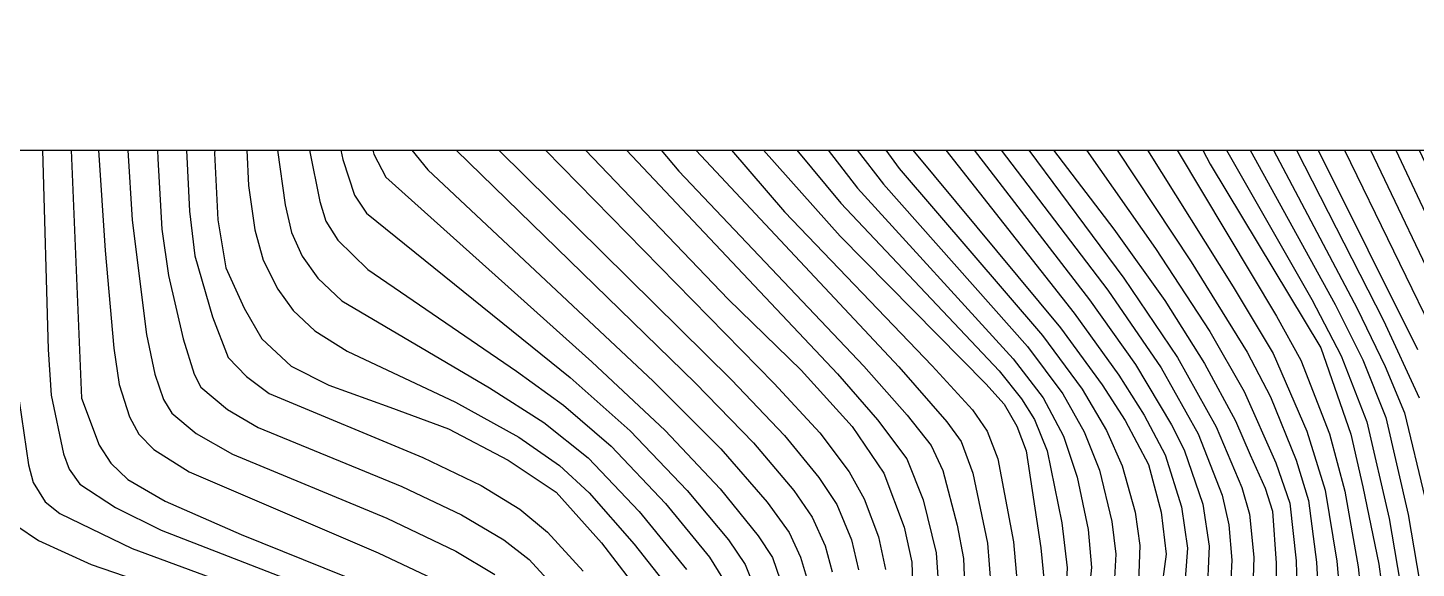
# Model space of a CAD drawing. Header units: millimetres. Extents: x 17638 to 18434, y 1103 to 1809.
# Drawn here: x 18218.5 to 18320.9, y 1521.5 to 1561.3 of the extents above; entities that cross this region are included whole.
import ezdxf
from ezdxf.xclip import XClip

# ---------------------------------------------------------------- set-up
doc = ezdxf.new("R2010")
doc.units = ezdxf.units.MM
doc.header["$LTSCALE"] = 10
doc.header["$MEASUREMENT"] = 0
doc.header["$XCLIPFRAME"] = 2
doc.layers.add('TX-PAPR', color=2, linetype='Continuous', plot=False)
doc.layers.add('TZ-BASE', color=253, linetype='Continuous')

# ---------------------------------------------------------------- blocks, each defined once
blk = doc.blocks.new('JD-CDFDG5GDCH4')
at = {"layer": 'TZ-BASE'}
for p, q in [((508.21, 87.17, -190.01), (508.51, 74.37, -190.01)), ((505.62, 86.63, -191.01), (506.61, 69.86, -191.01)), ((503.64, 83.03, -192.01), (504.62, 67.6, -192.01)), ((596.39, 82.22, -150.01), (606.78, 60.11, -150.01)), ((513, 81.19, -188.01), (512.7, 74.79, -188.01)), ((540.65, 80.88, -176.01), (546.92, 73.47, -176.01)), ((542.83, 81.65, -175.01), (548.2, 74.98, -175.01)), ((582.09, 81.41, -158.01), (586.1, 73.97, -158.01)), ((594.95, 81.22, -151.01), (605.22, 59.67, -151.01)), ((569, 80.03, -164.01), (579.74, 65.57, -164.01)), ((573.44, 80.03, -162.01), (582.06, 67.75, -162.01)), ((575.84, 80.12, -161.01), (584.69, 66.78, -161.01)), ((578.11, 80.34, -160.01), (587.79, 64.93, -160.01)), ((580.18, 80.84, -159.01), (590.98, 62.76, -159.01)), ((539.04, 79.26, -177.01), (558.61, 58.51, -177.01)), ((565.56, 79.07, -166.01), (577.2, 63.98, -166.01)), ((567.45, 79.27, -165.01), (578.54, 64.68, -165.01)), ((593.81, 79.52, -152.01), (603.21, 60.17, -152.01)), ((599.6, 79.01, -149.01), (607.86, 61.58, -149.01)), ((534.3, 77.84, -179.01), (553.96, 57.81, -179.01)), ((563.88, 78.47, -167.01), (576.07, 62.99, -167.01)), ((571.94, 78.4, -163.01), (579, 69.18, -163.01)), ((590.65, 78.55, -154.01), (598.86, 62.45, -154.01)), ((592.18, 78.75, -153.01), (601.39, 60.31, -153.01)), ((537.71, 77.43, -178.01), (550.56, 64.02, -178.01)), ((548.84, 77.3, -174.01), (554.71, 70.47, -174.01)), ((556.24, 77.16, -171.01), (560.1, 72.21, -171.01)), ((560.37, 77.46, -169.01), (563.17, 73.67, -169.01)), ((589.51, 77.35, -155.01), (596.94, 63.33, -155.01)), ((499.98, 76, -194.01), (500.43, 60.32, -194.01)), ((502.08, 76.15, -193.01), (502.89, 56.72, -193.01)), ((515.01, 76.45, -187.01), (515.21, 72.4, -187.01)), ((519.47, 76.19, -185.01), (520.46, 71.22, -185.01)), ((521.7, 76.6, -184.01), (522.15, 74.32, -184.01)), ((523.93, 76.62, -183.01), (524.45, 74.72, -183.01)), ((529.44, 76.05, -181.01), (548.15, 57.82, -181.01)), ((554.39, 76.49, -172.01), (558.86, 71.11, -172.01)), ((558.81, 76.62, -170.01), (562.01, 72.5, -170.01)), ((588.21, 76.52, -156.01), (595.3, 63.62, -156.01)), ((510.61, 75.44, -189.01), (510.84, 70.51, -189.01)), ((512.7, 74.79, -188.01), (512.94, 69.88, -188.01)), ((517.24, 75.62, -186.01), (517.91, 70.99, -186.01)), ((526.85, 75.49, -182.01), (528.42, 73.55, -182.01)), ((533.62, 75.04, -180.01), (550.81, 58.07, -180.01)), ((548.2, 74.98, -175.01), (563.13, 59.03, -175.01)), ((552.67, 75.55, -173.01), (558.81, 68.67, -173.01)), ((563.88, 75.36, -168.01), (575.06, 61.91, -168.01)), ((586.91, 75.69, -157.01), (593.58, 63.99, -157.01)), ((508.51, 74.37, -190.01), (508.81, 69.19, -190.01)), ((522.15, 74.32, -184.01), (523.01, 71.68, -184.01)), ((524.45, 74.72, -183.01), (525.33, 73.02, -183.01)), ((586.1, 73.97, -158.01), (594.25, 60.44, -158.01)), ((525.33, 73.02, -183.01), (540.52, 59.41, -183.01)), ((528.42, 73.55, -182.01), (545.04, 57.97, -182.01)), ((546.92, 73.47, -176.01), (560.56, 59.09, -176.01)), ((563.17, 73.67, -169.01), (573.73, 61.35, -169.01)), ((515.21, 72.4, -187.01), (515.67, 69.14, -187.01)), ((523.01, 71.68, -184.01), (523.9, 70.37, -184.01)), ((560.1, 72.21, -171.01), (571.57, 59.63, -171.01)), ((562.01, 72.5, -170.01), (572.62, 60.53, -170.01)), ((517.91, 70.99, -186.01), (518.38, 68.93, -186.01)), ((520.46, 71.22, -185.01), (520.9, 69.77, -185.01)), ((558.86, 71.11, -172.01), (570.53, 58.73, -172.01)), ((506.61, 69.86, -191.01), (507.68, 61.43, -191.01)), ((510.84, 70.51, -189.01), (511.25, 67.22, -189.01)), ((512.94, 69.88, -188.01), (513.53, 66.33, -188.01)), ((520.9, 69.77, -185.01), (521.78, 68.38, -185.01)), ((523.9, 70.37, -184.01), (538.91, 58.25, -184.01)), ((554.71, 70.47, -174.01), (565.61, 59.1, -174.01)), ((508.81, 69.19, -190.01), (509.3, 65.78, -190.01)), ((515.67, 69.14, -187.01), (516.29, 66.91, -187.01)), ((518.38, 68.93, -186.01), (519.16, 67.19, -186.01)), ((558.81, 68.67, -173.01), (569.55, 57.79, -173.01)), ((579, 69.18, -163.01), (582.75, 63.93, -163.01)), ((504.62, 67.6, -192.01), (505.26, 60.4, -192.01)), ((521.78, 68.38, -185.01), (523.99, 66.2, -185.01)), ((582.06, 67.75, -162.01), (586.06, 61.63, -162.01)), ((511.25, 67.22, -189.01), (512.54, 62.72, -189.01)), ((516.29, 66.91, -187.01), (517.35, 64.75, -187.01)), ((519.16, 67.19, -186.01), (520.31, 65.58, -186.01)), ((584.69, 66.78, -161.01), (588.82, 60.12, -161.01)), ((509.3, 65.78, -190.01), (510.37, 61.09, -190.01)), ((513.53, 66.33, -188.01), (514.89, 63.37, -188.01)), ((520.31, 65.58, -186.01), (522.08, 63.91, -186.01)), ((523.99, 66.2, -185.01), (534.95, 58.72, -185.01)), ((579.74, 65.57, -164.01), (583.69, 59.73, -164.01)), ((517.35, 64.75, -187.01), (518.48, 63.19, -187.01)), ((578.54, 64.68, -165.01), (582.47, 58.95, -165.01)), ((587.79, 64.93, -160.01), (590.73, 60.01, -160.01)), ((522.08, 63.91, -186.01), (532.97, 57.49, -186.01)), ((550.56, 64.02, -178.01), (555.94, 58.78, -178.01)), ((577.2, 63.98, -166.01), (580.59, 59.2, -166.01)), ((582.75, 63.93, -163.01), (585.67, 59.29, -163.01)), ((593.58, 63.99, -157.01), (595.76, 59.85, -157.01)), ((595.3, 63.62, -156.01), (597.34, 59.54, -156.01)), ((512.54, 62.72, -189.01), (513.71, 59.72, -189.01)), ((514.89, 63.37, -188.01), (516.17, 61.11, -188.01)), ((518.48, 63.19, -187.01), (520.09, 61.69, -187.01)), ((576.07, 62.99, -167.01), (579.37, 58.41, -167.01)), ((590.98, 62.76, -159.01), (592.78, 59.53, -159.01)), ((596.94, 63.33, -155.01), (598.99, 59.07, -155.01)), ((598.86, 62.45, -154.01), (601.5, 56.76, -154.01)), ((507.68, 61.43, -191.01), (508.29, 58.49, -191.01)), ((520.09, 61.69, -187.01), (522.47, 60.18, -187.01)), ((575.06, 61.91, -168.01), (578.14, 57.7, -168.01)), ((586.06, 61.63, -162.01), (588.59, 57.21, -162.01)), ((505.26, 60.4, -192.01), (505.67, 57.74, -192.01)), ((510.37, 61.09, -190.01), (511.19, 58.5, -190.01)), ((516.17, 61.11, -188.01), (518.35, 59.09, -188.01)), ((572.62, 60.53, -170.01), (575.22, 57.04, -170.01)), ((573.73, 61.35, -169.01), (576.65, 57.39, -169.01)), ((594.25, 60.44, -158.01), (596.47, 54.08, -158.01)), ((500.43, 60.32, -194.01), (500.65, 56.94, -194.01)), ((513.71, 59.72, -189.01), (515.06, 58.31, -189.01)), ((522.47, 60.18, -187.01), (530.47, 56.42, -187.01)), ((540.52, 59.41, -183.01), (545.91, 54.34, -183.01)), ((571.57, 59.63, -171.01), (573.78, 56.74, -171.01)), ((583.69, 59.73, -164.01), (586.54, 54.62, -164.01)), ((588.82, 60.12, -161.01), (590.53, 56.82, -161.01)), ((590.73, 60.01, -160.01), (593.21, 54.28, -160.01)), ((592.78, 59.53, -159.01), (594.88, 54.09, -159.01)), ((595.76, 59.85, -157.01), (597.65, 54.97, -157.01)), ((597.34, 59.54, -156.01), (599.04, 55.31, -156.01)), ((508.29, 58.49, -191.01), (508.93, 56.63, -191.01)), ((511.19, 58.5, -190.01), (511.68, 57.54, -190.01)), ((518.35, 59.09, -188.01), (521.13, 57.69, -188.01)), ((534.95, 58.72, -185.01), (538.43, 56.21, -185.01)), ((555.94, 58.78, -178.01), (559.7, 54.64, -178.01)), ((558.61, 58.51, -177.01), (561.58, 55.12, -177.01)), ((560.56, 59.09, -176.01), (563.76, 55.46, -176.01)), ((563.13, 59.03, -175.01), (566.69, 54.99, -175.01)), ((565.61, 59.1, -174.01), (568.58, 55.86, -174.01)), ((570.53, 58.73, -172.01), (572.19, 56.68, -172.01)), ((579.37, 58.41, -167.01), (581.22, 55.48, -167.01)), ((580.59, 59.2, -166.01), (583.24, 54.75, -166.01)), ((582.47, 58.95, -165.01), (585.2, 54.1, -165.01)), ((585.67, 59.29, -163.01), (587.95, 55.05, -163.01)), ((598.99, 59.07, -155.01), (600.43, 55.64, -155.01)), ((505.67, 57.74, -192.01), (506.43, 55.36, -192.01)), ((511.68, 57.54, -190.01), (513.64, 55.9, -190.01)), ((515.06, 58.31, -189.01), (516.72, 57.06, -189.01)), ((521.13, 57.69, -188.01), (525.62, 56.07, -188.01)), ((532.97, 57.49, -186.01), (536.97, 54.93, -186.01)), ((538.91, 58.25, -184.01), (543.33, 54.31, -184.01)), ((545.04, 57.97, -182.01), (550.03, 52.98, -182.01)), ((548.15, 57.82, -181.01), (552.42, 53.44, -181.01)), ((550.81, 58.07, -180.01), (554.72, 53.97, -180.01)), ((553.96, 57.81, -179.01), (557.31, 54.16, -179.01)), ((569.55, 57.79, -173.01), (570.9, 56.28, -173.01)), ((576.65, 57.39, -169.01), (578.46, 54.33, -169.01)), ((578.14, 57.7, -168.01), (579.82, 55.08, -168.01)), ((498.3, 56.52, -195.01), (498.97, 51.8, -195.01)), ((500.65, 56.94, -194.01), (501.55, 52.61, -194.01)), ((502.89, 56.72, -193.01), (504.19, 53.25, -193.01)), ((508.93, 56.63, -191.01), (509.55, 55.61, -191.01)), ((516.72, 57.06, -189.01), (528.06, 52.35, -189.01)), ((530.47, 56.42, -187.01), (535.13, 53.85, -187.01)), ((572.19, 56.68, -172.01), (573.14, 55.14, -172.01)), ((573.78, 56.74, -171.01), (575.29, 53.91, -171.01)), ((575.22, 57.04, -170.01), (576.8, 54.25, -170.01)), ((588.59, 57.21, -162.01), (590.93, 51.96, -162.01)), ((590.53, 56.82, -161.01), (592.44, 52.15, -161.01)), ((506.43, 55.36, -192.01), (507.12, 54.06, -192.01)), ((509.55, 55.61, -191.01), (511.35, 54.13, -191.01)), ((513.64, 55.9, -190.01), (515.92, 54.55, -190.01)), ((525.62, 56.07, -188.01), (529.94, 54.47, -188.01)), ((538.43, 56.21, -185.01), (541.93, 53.19, -185.01)), ((563.76, 55.46, -176.01), (565.52, 53.24, -176.01)), ((568.58, 55.86, -174.01), (569.66, 54.29, -174.01)), ((570.9, 56.28, -173.01), (571.85, 54.67, -173.01)), ((581.22, 55.48, -167.01), (582.78, 52.54, -167.01)), ((599.04, 55.31, -156.01), (600.7, 48.14, -156.01)), ((600.43, 55.64, -155.01), (601.91, 49.41, -155.01)), ((515.92, 54.55, -190.01), (526.49, 50.21, -190.01)), ((529.94, 54.47, -188.01), (534.35, 52.16, -188.01)), ((536.97, 54.93, -186.01), (540.23, 52.33, -186.01)), ((543.33, 54.31, -184.01), (547.54, 49.92, -184.01)), ((545.91, 54.34, -183.01), (549.96, 50.04, -183.01)), ((559.7, 54.64, -178.01), (562.03, 51.19, -178.01)), ((561.58, 55.12, -177.01), (563.74, 52.26, -177.01)), ((566.69, 54.99, -175.01), (567.73, 53.54, -175.01)), ((569.66, 54.29, -174.01), (570.45, 52.24, -174.01)), ((571.85, 54.67, -173.01), (572.52, 52.85, -173.01)), ((573.14, 55.14, -172.01), (574.07, 52.84, -172.01)), ((576.8, 54.25, -170.01), (577.93, 51.42, -170.01)), ((578.46, 54.33, -169.01), (579.61, 51.73, -169.01)), ((579.82, 55.08, -168.01), (581.55, 51.83, -168.01)), ((583.24, 54.75, -166.01), (584.18, 52.92, -166.01)), ((586.54, 54.62, -164.01), (588.42, 50.14, -164.01)), ((587.95, 55.05, -163.01), (589.04, 52.54, -163.01)), ((593.21, 54.28, -160.01), (594.56, 49.94, -160.01)), ((597.65, 54.97, -157.01), (599.29, 47.86, -157.01)), ((504.19, 53.25, -193.01), (505.06, 51.92, -193.01)), ((507.12, 54.06, -192.01), (508.21, 52.94, -192.01)), ((511.35, 54.13, -191.01), (514.02, 52.59, -191.01)), ((535.13, 53.85, -187.01), (538.12, 51.75, -187.01)), ((552.42, 53.44, -181.01), (555.39, 49.91, -181.01)), ((554.72, 53.97, -180.01), (557.25, 50.87, -180.01)), ((557.31, 54.16, -179.01), (559.47, 51.3, -179.01)), ((565.52, 53.24, -176.01), (566.39, 51.38, -176.01)), ((567.73, 53.54, -175.01), (568.6, 51.2, -175.01)), ((575.29, 53.91, -171.01), (576.3, 50.89, -171.01)), ((585.2, 54.1, -165.01), (586.98, 49.56, -165.01)), ((594.88, 54.09, -159.01), (596.01, 49.87, -159.01)), ((596.47, 54.08, -158.01), (597.36, 50.18, -158.01)), ((501.55, 52.61, -194.01), (501.98, 51.48, -194.01)), ((508.21, 52.94, -192.01), (510.82, 51.29, -192.01)), ((514.02, 52.59, -191.01), (525.39, 47.87, -191.01)), ((528.06, 52.35, -189.01), (532.34, 50.28, -189.01)), ((540.23, 52.33, -186.01), (544.01, 48.36, -186.01)), ((541.93, 53.19, -185.01), (545.93, 48.96, -185.01)), ((550.03, 52.98, -182.01), (553.43, 49.05, -182.01)), ((563.74, 52.26, -177.01), (564.93, 49.23, -177.01)), ((570.45, 52.24, -174.01), (571.59, 46.14, -174.01)), ((572.52, 52.85, -173.01), (573.6, 45.7, -173.01)), ((574.07, 52.84, -172.01), (575.16, 47.54, -172.01)), ((582.78, 52.54, -167.01), (583.98, 48.71, -167.01)), ((584.18, 52.92, -166.01), (585.55, 48.91, -166.01)), ((589.04, 52.54, -163.01), (590.15, 50.1, -163.01)), ((498.97, 51.8, -195.01), (499.32, 50.5, -195.01)), ((501.98, 51.48, -194.01), (502.77, 50.39, -194.01)), ((505.06, 51.92, -193.01), (506.3, 50.72, -193.01)), ((510.82, 51.29, -192.01), (524.76, 45.32, -192.01)), ((534.35, 52.16, -188.01), (537.87, 49.79, -188.01)), ((538.12, 51.75, -187.01), (540.32, 49.74, -187.01)), ((559.47, 51.3, -179.01), (560.59, 49.3, -179.01)), ((562.03, 51.19, -178.01), (563.54, 47.21, -178.01)), ((566.39, 51.38, -176.01), (567.45, 47.35, -176.01)), ((568.6, 51.2, -175.01), (569.67, 46.03, -175.01)), ((577.93, 51.42, -170.01), (578.84, 47.64, -170.01)), ((579.61, 51.73, -169.01), (580.56, 48.32, -169.01)), ((581.55, 51.83, -168.01), (582.48, 48.31, -168.01)), ((590.93, 51.96, -162.01), (591.96, 48.97, -162.01)), ((592.44, 52.15, -161.01), (593.33, 49.18, -161.01)), ((499.32, 50.5, -195.01), (500.22, 49.09, -195.01)), ((502.77, 50.39, -194.01), (505.39, 48.67, -194.01)), ((506.3, 50.72, -193.01), (509.06, 49.14, -193.01)), ((526.49, 50.21, -190.01), (530.9, 48.13, -190.01)), ((532.34, 50.28, -189.01), (535.19, 48.53, -189.01)), ((557.25, 50.87, -180.01), (558.56, 48.89, -180.01)), ((576.3, 50.89, -171.01), (577.09, 47.03, -171.01)), ((597.36, 50.18, -158.01), (598.52, 44.48, -158.01)), ((509.06, 49.14, -193.01), (514.66, 46.68, -193.01)), ((537.87, 49.79, -188.01), (541.22, 46.05, -188.01)), ((540.32, 49.74, -187.01), (543.62, 45.97, -187.01)), ((547.54, 49.92, -184.01), (550.58, 46.27, -184.01)), ((549.96, 50.04, -183.01), (552.77, 46.57, -183.01)), ((555.39, 49.91, -181.01), (556.75, 47.95, -181.01)), ((560.59, 49.3, -179.01), (561.64, 46.51, -179.01)), ((564.93, 49.23, -177.01), (565.9, 45.32, -177.01)), ((586.98, 49.56, -165.01), (587.48, 47.38, -165.01)), ((588.42, 50.14, -164.01), (589, 48.17, -164.01)), ((590.15, 50.1, -163.01), (590.69, 48.39, -163.01)), ((593.33, 49.18, -161.01), (593.93, 44.64, -161.01)), ((594.56, 49.94, -160.01), (595.43, 44.7, -160.01)), ((596.01, 49.87, -159.01), (597, 44.3, -159.01)), ((500.22, 49.09, -195.01), (501.3, 48.23, -195.01)), ((501.3, 48.23, -195.01), (506.61, 45.63, -195.01)), ((505.39, 48.67, -194.01), (508.77, 46.99, -194.01)), ((530.9, 48.13, -190.01), (534.02, 46.28, -190.01)), ((535.19, 48.53, -189.01), (537.25, 46.85, -189.01)), ((544.01, 48.36, -186.01), (547.49, 44.1, -186.01)), ((545.93, 48.96, -185.01), (549.19, 45, -185.01)), ((553.43, 49.05, -182.01), (555.05, 46.82, -182.01)), ((558.56, 48.89, -180.01), (559.65, 46.27, -180.01)), ((580.56, 48.32, -169.01), (580.91, 45.85, -169.01)), ((582.48, 48.31, -168.01), (582.84, 45.23, -168.01)), ((583.98, 48.71, -167.01), (584.41, 45.67, -167.01)), ((585.55, 48.91, -166.01), (586.02, 45.8, -166.01)), ((589, 48.17, -164.01), (589.3, 45, -164.01)), ((590.69, 48.39, -163.01), (590.96, 44.57, -163.01)), ((591.96, 48.97, -162.01), (592.43, 44.72, -162.01)), ((600.7, 48.14, -156.01), (601.86, 41.33, -156.01)), ((498.11, 47.3, -196.01), (499.71, 46.24, -196.01)), ((525.39, 47.87, -191.01), (530.48, 45.45, -191.01)), ((556.75, 47.95, -181.01), (557.71, 45.84, -181.01)), ((563.54, 47.21, -178.01), (564.09, 44.62, -178.01)), ((567.45, 47.35, -176.01), (567.9, 44.89, -176.01)), ((575.16, 47.54, -172.01), (575.55, 44.21, -172.01)), ((578.84, 47.64, -170.01), (579.13, 45.23, -170.01)), ((587.48, 47.38, -165.01), (587.68, 44.77, -165.01)), ((599.29, 47.86, -157.01), (600.38, 41.44, -157.01)), ((499.71, 46.24, -196.01), (503.6, 44.45, -196.01)), ((508.77, 46.99, -194.01), (521.49, 42.04, -194.01)), ((514.66, 46.68, -193.01), (522.28, 43.61, -193.01)), ((534.02, 46.28, -190.01), (535.89, 44.82, -190.01)), ((537.25, 46.85, -189.01), (539.86, 43.98, -189.01)), ((550.58, 46.27, -184.01), (551.81, 44.47, -184.01)), ((552.77, 46.57, -183.01), (553.83, 44.97, -183.01)), ((555.05, 46.82, -182.01), (555.9, 45.01, -182.01)), ((559.65, 46.27, -180.01), (560.18, 44.06, -180.01)), ((561.64, 46.51, -179.01), (562.15, 44.08, -179.01)), ((571.59, 46.14, -174.01), (571.86, 43.07, -174.01)), ((577.09, 47.03, -171.01), (577.34, 44.24, -171.01)), ((506.61, 45.63, -195.01), (520.69, 40.47, -195.01)), ((524.76, 45.32, -192.01), (529.19, 43.23, -192.01)), ((530.48, 45.45, -191.01), (533.35, 43.73, -191.01)), ((541.22, 46.05, -188.01), (544.51, 41.8, -188.01)), ((543.62, 45.97, -187.01), (546.01, 42.94, -187.01)), ((557.71, 45.84, -181.01), (558.23, 43.92, -181.01)), ((565.9, 45.32, -177.01), (566.09, 42.48, -177.01)), ((569.67, 46.03, -175.01), (569.93, 42.89, -175.01)), ((573.6, 45.7, -173.01), (573.88, 42.91, -173.01)), ((579.13, 45.23, -170.01), (578.99, 42.56, -170.01)), ((580.91, 45.85, -169.01), (580.8, 43.13, -169.01)), ((582.84, 45.23, -168.01), (582.44, 42.13, -168.01)), ((584.41, 45.67, -167.01), (584.15, 42.1, -167.01)), ((586.02, 45.8, -166.01), (585.83, 41.76, -166.01)), ((503.6, 44.45, -196.01), (519.47, 39.04, -196.01)), ((535.89, 44.82, -190.01), (538.29, 42.21, -190.01)), ((549.19, 45, -185.01), (550.15, 43.44, -185.01)), ((551.81, 44.47, -184.01), (552.44, 42.87, -184.01)), ((553.83, 44.97, -183.01), (554.4, 43.34, -183.01)), ((555.9, 45.01, -182.01), (556.33, 43.53, -182.01)), ((564.09, 44.62, -178.01), (564.17, 42.34, -178.01)), ((567.9, 44.89, -176.01), (568.01, 42.4, -176.01)), ((575.55, 44.21, -172.01), (575.39, 41.43, -172.01)), ((577.34, 44.24, -171.01), (576.97, 40.81, -171.01)), ((587.68, 44.77, -165.01), (587.49, 41.09, -165.01)), ((589.3, 45, -164.01), (589.2, 40.97, -164.01)), ((590.96, 44.57, -163.01), (590.93, 40.41, -163.01)), ((592.43, 44.72, -162.01), (592.54, 40.17, -162.01)), ((593.93, 44.64, -161.01), (594.19, 39.92, -161.01)), ((595.43, 44.7, -160.01), (595.84, 39.88, -160.01)), ((597, 44.3, -159.01), (597.51, 39.63, -159.01)), ((598.52, 44.48, -158.01), (599.25, 39.34, -158.01))]:
    blk.add_line(p, q, dxfattribs=at)

msp = doc.modelspace()

# ---------------------------------------------------------------- linework, layer by layer
at = {"layer": 'TX-PAPR', "elevation": 393.01, "flags": 128}
msp.add_lwpolyline([(17721.11, 1552.28), (18419.6, 1552.28), (18419.6, 1402.28), (17718.09, 1402.28), (17721.11, 1552.28)], dxfattribs=at)

# ---------------------------------------------------------------- block references
at = {"layer": 'TZ-BASE'}
ref = msp.add_blockref('JD-CDFDG5GDCH4', (17719.6, 1477.28, 393.01), dxfattribs=at)
XClip(ref).set_block_clipping_path([(1.5103084745, 75), (700, 75), (700, -75), (-1.5103084745, -75)])

doc.saveas('drawing.dxf')
